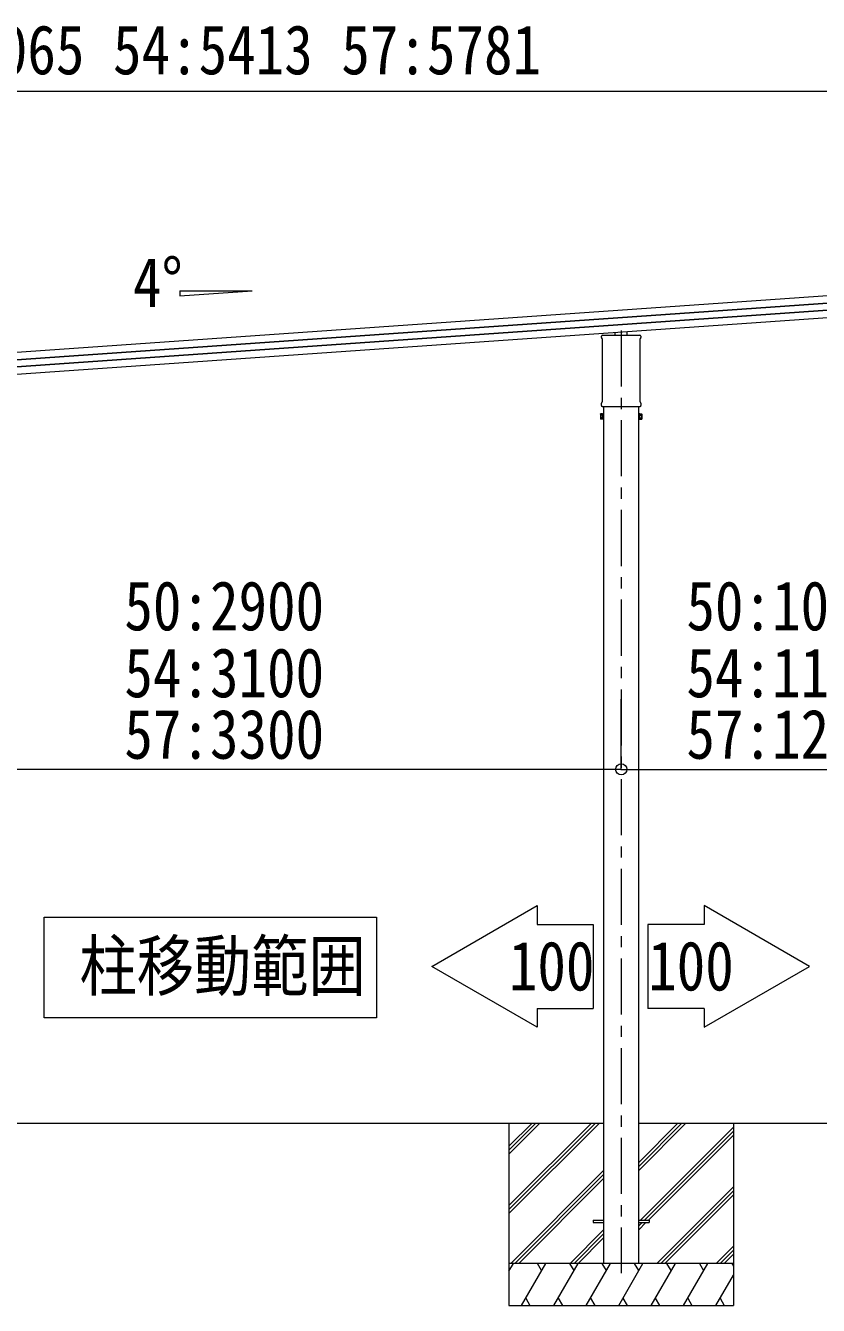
# Model space of a CAD drawing. Units: millimetres, scale not verified. Extents: x -11243 to 60313, y -7760 to 7760.
# Drawn here: x 4676 to 7503, y -4871 to -306 of the extents above; entities that cross this region are included whole.
import ezdxf
from ezdxf.enums import TextEntityAlignment as Align

# ---------------------------------------------------------------- set-up
doc = ezdxf.new("R2010")
doc.units = ezdxf.units.MM
doc.header["$LTSCALE"] = 40
doc.header["$PDMODE"] = 32
doc.header["$PDSIZE"] = 40
doc.linetypes.add('CHAIN1', pattern=[8, 5, -1, 1, -1])
for name, color, linetype, lineweight in [('0-0_0', 7, 'Continuous', 9), ('0-1_本体', 5, 'CHAIN1', 9), ('0-3_ELV2', 7, 'Continuous', 9), ('0-6_OTH_LINE', 7, 'Continuous', 9), ('0-7_SHAPE', 4, 'Continuous', 9)]:
    doc.layers.add(name, color=color, linetype=linetype, lineweight=lineweight)
doc.styles.add('ＭＳ ゴシック', font='')
doc.styles.get('ＭＳ ゴシック').set_extended_font_data('MS Gothic')

msp = doc.modelspace()

# ---------------------------------------------------------------- linework, layer by layer
at = {"layer": '0-0_0'}
for p, q in [((3962.39, -4221.41), (6737.31, -4221.41)), ((6399.81, -4221.41), (6399.81, -4871.41)), ((6399.81, -4515.59), (6693.99, -4221.41)), ((6399.81, -4529.73), (6708.14, -4221.41)), ((6399.81, -4543.87), (6722.28, -4221.41)), ((6399.81, -4331.74), (6510.15, -4221.41)), ((6399.81, -4317.6), (6496, -4221.41)), ((6399.81, -4303.46), (6481.86, -4221.41)), ((6862.31, -4221.41), (7955.88, -4221.41)), ((6862.31, -4389.74), (7030.65, -4221.41)), ((6862.31, -4375.6), (7016.5, -4221.41)), ((6862.31, -4361.46), (7002.36, -4221.41)), ((6868.99, -4566.91), (7199.81, -4236.09)), ((7199.81, -4221.41), (7199.81, -4871.41)), ((6883.13, -4566.91), (7199.81, -4250.23)), ((6897.27, -4566.91), (7199.81, -4264.37)), ((6406.12, -4721.41), (6737.31, -4390.22)), ((6420.26, -4721.41), (6737.31, -4404.36)), ((6434.41, -4721.41), (6737.31, -4418.51)), ((6926.62, -4721.41), (7199.81, -4448.22)), ((6940.76, -4721.41), (7199.81, -4462.36)), ((6954.91, -4721.41), (7199.81, -4476.51)), ((6737.31, -4602.35), (6618.25, -4721.41)), ((6862.31, -4601.87), (6888.27, -4575.91)), ((6862.31, -4587.73), (6874.13, -4575.91)), ((6632.4, -4721.41), (6737.31, -4616.49)), ((6646.54, -4721.41), (6737.31, -4630.64)), ((7138.75, -4721.41), (7199.81, -4660.35)), ((7152.9, -4721.41), (7199.81, -4674.49)), ((7167.04, -4721.41), (7199.81, -4688.64)), ((7199.81, -4721.41), (6399.81, -4721.41)), ((6399.81, -4748.91), (6415.69, -4721.41)), ((6444.56, -4871.41), (6531.16, -4721.41)), ((6516.16, -4747.39), (6501.16, -4721.41)), ((6560.03, -4871.41), (6646.63, -4721.41)), ((6631.63, -4747.39), (6616.63, -4721.41)), ((6675.5, -4871.41), (6762.1, -4721.41)), ((6747.1, -4747.39), (6732.1, -4721.41)), ((6790.97, -4871.41), (6877.57, -4721.41)), ((6862.57, -4747.39), (6847.57, -4721.41)), ((6906.44, -4871.41), (6993.04, -4721.41)), ((6978.04, -4747.39), (6963.04, -4721.41)), ((7021.91, -4871.41), (7108.51, -4721.41)), ((7078.51, -4721.41), (7093.51, -4747.39)), ((7193.98, -4721.41), (7199.81, -4731.51)), ((7137.38, -4871.41), (7199.81, -4763.27)), ((6399.81, -4871.41), (7199.81, -4871.41)), ((6459.56, -4845.43), (6474.56, -4871.41)), ((6575.03, -4845.43), (6590.03, -4871.41)), ((6690.5, -4845.43), (6705.5, -4871.41)), ((6805.97, -4845.43), (6820.97, -4871.41)), ((6921.44, -4845.43), (6936.44, -4871.41)), ((7036.91, -4845.43), (7051.91, -4871.41)), ((7152.38, -4845.43), (7167.38, -4871.41))]:
    msp.add_line(p, q, dxfattribs=at)
at = {"layer": '0-1_本体'}
msp.add_line((6799.81, -1393.8), (6799.81, -4756.15), dxfattribs=at)
at = {"layer": '0-3_ELV2', "color": 4}
for p, q in [((2895.61, -1593.23), (7793.85, -1250.71)), ((2897.43, -1619.13), (7795.66, -1276.62)), ((2897.52, -1620.53), (7795.76, -1278.01)), ((2899.15, -1643.75), (7797.39, -1301.23)), ((2899.25, -1645.16), (7797.49, -1302.65)), ((2901.06, -1671.04), (7799.29, -1328.52)), ((6729.56, -1418.73), (6729.56, -1413.98)), ((6733.81, -1409.73), (6783.81, -1409.73)), ((6778.81, -1409.73), (6778.81, -1399.88)), ((6784.31, -1411.73), (6784.31, -1410.23)), ((6815.31, -1411.73), (6784.31, -1411.73)), ((6815.31, -1410.23), (6815.31, -1411.73)), ((6815.81, -1409.73), (6865.81, -1409.73)), ((6820.81, -1409.73), (6820.81, -1396.95)), ((6870.06, -1413.98), (6870.06, -1418.73)), ((6731.35, -1422.19), (6731.35, -1422.19)), ((6731.56, -1422.6), (6731.56, -1649.36)), ((6868.06, -1649.36), (6868.06, -1422.6)), ((6868.27, -1422.19), (6868.27, -1422.19)), ((6729.56, -1661.23), (6729.56, -1653.23)), ((6731.26, -1664.63), (6731.26, -1664.63)), ((6731.35, -1649.76), (6731.35, -1649.76)), ((6731.56, -1664.73), (6731.54, -1664.73)), ((6731.56, -1664.73), (6868.06, -1664.73)), ((6737.31, -1664.73), (6737.31, -4721.41)), ((6862.31, -4721.41), (6862.31, -1664.73)), ((6868.08, -1664.73), (6868.06, -1664.73)), ((6868.27, -1649.76), (6868.27, -1649.76)), ((6870.06, -1653.23), (6870.06, -1661.23)), ((6725.81, -1692.13), (6726.57, -1690.81)), ((6725.81, -1692.13), (6725.81, -1709.13)), ((6725.81, -1709.13), (6726.57, -1710.44)), ((6732.81, -1690.81), (6726.57, -1690.81)), ((6732.81, -1695.72), (6726.57, -1695.72)), ((6732.81, -1705.54), (6726.57, -1705.54)), ((6732.81, -1710.44), (6726.57, -1710.44)), ((6732.81, -1710.44), (6732.81, -1690.81)), ((6732.81, -1691.43), (6735.31, -1691.43)), ((6735.31, -1709.83), (6732.81, -1709.83)), ((6866.81, -1691.43), (6864.31, -1691.43)), ((6864.31, -1709.83), (6866.81, -1709.83)), ((6866.81, -1710.44), (6866.81, -1690.81)), ((6866.81, -1690.81), (6873.05, -1690.81)), ((6866.81, -1695.72), (6873.05, -1695.72)), ((6866.81, -1705.54), (6873.05, -1705.54)), ((6866.81, -1710.44), (6873.05, -1710.44)), ((6873.81, -1692.13), (6873.05, -1690.81)), ((6873.81, -1709.13), (6873.05, -1710.44)), ((6873.81, -1692.13), (6873.81, -1709.13)), ((6699.81, -4566.91), (6737.31, -4566.91)), ((6699.81, -4566.91), (6699.81, -4575.91)), ((6699.81, -4575.91), (6737.31, -4575.91)), ((6862.31, -4566.91), (6899.81, -4566.91)), ((6862.31, -4575.91), (6899.81, -4575.91)), ((6899.81, -4566.91), (6899.81, -4575.91))]:
    msp.add_line(p, q, dxfattribs=at)
for points in [[(6731.37, -1664.69), (6731.32, -1664.66), (6731.26, -1664.63)], [(6731.54, -1664.73), (6731.39, -1664.7), (6731.37, -1664.69)], [(6868.25, -1664.69), (6868.1, -1664.73), (6868.08, -1664.73)], [(6868.36, -1664.63), (6868.36, -1664.63), (6868.25, -1664.69)]]:
    msp.add_lwpolyline(points, dxfattribs=at)
for points in [[(6735.31, -1711.13), (6735.31, -1690.13), (6737.31, -1690.13), (6737.31, -1711.13)], [(6864.31, -1711.13), (6864.31, -1690.13), (6862.31, -1690.13), (6862.31, -1711.13)]]:
    msp.add_lwpolyline(points, close=True, dxfattribs=at)
for centre, radius, start, end in [((6733.81, -1413.98), 4.25, 90, 180), ((6865.81, -1413.98), 4.25, 0, 90), ((6733.81, -1418.73), 4.25, 180, 234.62358), ((6731.06, -1422.6), 0.5, 0.0463, 54.58271), ((6868.56, -1422.6), 0.5, 125.41729, 179.9537), ((6865.81, -1418.73), 4.25, 305.37642, 0), ((6733.81, -1653.23), 4.25, 125.37642, 180), ((6733.81, -1661.23), 4.25, 180, 233.11111), ((6731.06, -1649.36), 0.5, 305.4181, 359.95288), ((6868.56, -1649.36), 0.5, 180.04713, 234.58188), ((6865.81, -1653.23), 4.25, 0, 54.62358), ((6865.81, -1661.23), 4.25, 306.88889, 360), ((6730.16, -1693.27), 4.34, 145.61575, 214.38425), ((6742.05, -1700.63), 16.24, 162.41205, 197.58795), ((6730.16, -1707.99), 4.34, 145.61575, 214.38425), ((6857.57, -1700.63), 16.24, 342.41205, 17.58795), ((6869.47, -1693.27), 4.34, 325.61575, 34.38425), ((6869.47, -1707.99), 4.34, 325.61575, 34.38425)]:
    msp.add_arc(centre, radius, start, end, dxfattribs=at)
for centre, major_axis, ratio, start_param, end_param in [((6783.81, -1410.23), (0.354, 0.354), 0.999467, 5.4996506, 7.06672), ((6783.88, -1410.17), (0.481, -0.181), 0.828259, 1.9947436, 1.996569), ((6783.88, -1410.17), (-0.181, 0.481), 0.828259, 4.2866163, 4.2884417), ((6815.81, -1410.23), (0.354, -0.354), 0.999467, 2.358058, 3.9251274), ((6815.75, -1410.17), (0.181, 0.481), 0.828259, 1.9947436, 1.996569), ((6815.75, -1410.17), (0.481, 0.181), 0.828259, 1.1450236, 1.146849)]:
    msp.add_ellipse(centre, major_axis=major_axis, ratio=ratio, start_param=start_param, end_param=end_param, dxfattribs=at)
at = {"layer": '0-6_OTH_LINE', "color": 6}
for p, q in [((7855.88, -540.58), (2791.34, -540.58)), ((6799.89, -2959.08), (6799.89, -2709.08)), ((6799.89, -2959.08), (3899.89, -2959.08)), ((6799.89, -2959.08), (7855.88, -2959.08))]:
    msp.add_line(p, q, dxfattribs=at)
at = {"layer": '0-6_OTH_LINE'}
for p, q in [((6500.12, -3445.06), (6500.12, -3512.26)), ((7095.19, -3445.06), (7095.19, -3512.26)), ((4742.01, -3846.06), (4742.01, -3486.06)), ((4742.01, -3486.06), (5926.95, -3486.06)), ((5926.95, -3486.06), (5926.95, -3846.06)), ((6500.12, -3811.86), (6700.52, -3811.86)), ((6500.12, -3811.86), (6500.12, -3879.06)), ((7095.19, -3811.86), (6894.79, -3811.86)), ((7095.19, -3811.86), (7095.19, -3879.06)), ((5926.95, -3846.06), (4742.01, -3846.06))]:
    msp.add_line(p, q, dxfattribs=at)
for points in [[(6500.12, -3879.06), (6124.26, -3662.06), (6500.12, -3445.06)], [(7095.19, -3879.06), (7471.04, -3662.06), (7095.19, -3445.06)], [(6500.12, -3512.26), (6700.52, -3512.26), (6700.52, -3811.86)], [(7095.19, -3512.26), (6894.79, -3512.26), (6894.79, -3811.86)]]:
    msp.add_lwpolyline(points, dxfattribs=at)
at = {"layer": '0-6_OTH_LINE', "color": 6}
msp.add_point((6799.89, -2959.08), dxfattribs=at)
at = {"layer": '0-7_SHAPE'}
for p, q in [((5226.19, -1251.62), (5484.19, -1251.62)), ((5226.19, -1269.66), (5484.19, -1251.62)), ((5226.19, -1251.62), (5226.19, -1269.66))]:
    msp.add_line(p, q, dxfattribs=at)

# ---------------------------------------------------------------- texts
at = {"layer": '0-6_OTH_LINE', "style": 'ＭＳ ゴシック', "width": 0.85}
for s, p in [('50:5065 54:5413 57:5781', (4173.61, -532.58)), ('50:2900', (5028.32, -2516.11)), ('50:1056', (7032.41, -2516.11)), ('54:3100', (5028.32, -2754.81)), ('54:1130', (7032.41, -2754.81)), ('57:3300', (5028.32, -2974.11)), ('57:1214', (7032.41, -2974.11)), ('柱移動範囲', (4868.51, -3800.82)), ('100', (6399.29, -3800.82)), ('100', (6896.01, -3800.82))]:
    msp.add_text(s, height=176, dxfattribs=at).set_placement(p, align=Align.BOTTOM_LEFT)
at = {"layer": '0-7_SHAPE', "color": 7, "style": 'ＭＳ ゴシック', "width": 0.85}
msp.add_text('4°', height=176, dxfattribs=at).set_placement((5059.36, -1362.16), align=Align.BOTTOM_LEFT)

doc.saveas('drawing.dxf')
